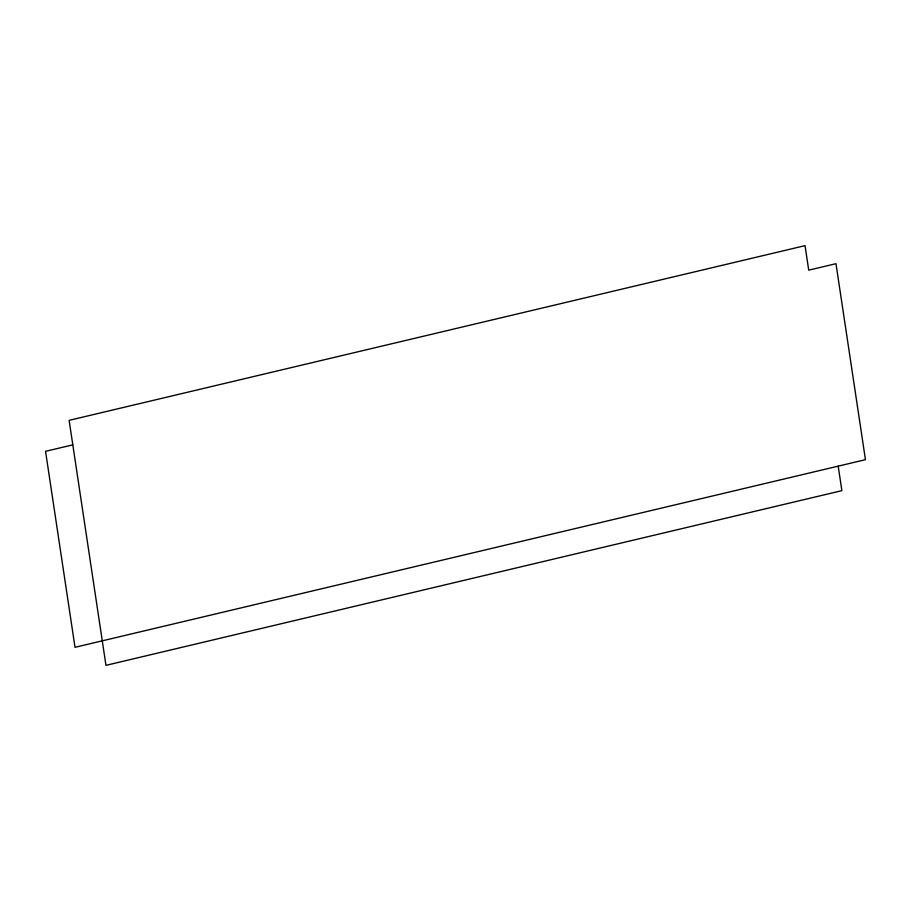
<?xml version="1.0" encoding="UTF-8"?>
<svg xmlns="http://www.w3.org/2000/svg" width="911" height="911" viewBox="0 0 911 911"><rect width="100%" height="100%" fill="white"/><g stroke="black" fill="none" stroke-linecap="round" stroke-linejoin="round"><path stroke-width="1.37" d="M72.8 444.853L45.55 451.321L75.021 647.311L865.45 459.679L835.979 263.689L808.729 270.157L805.039 245.651L69.122 420.347L105.961 665.349L841.878 490.653L838.2 466.147"/></g></svg>
